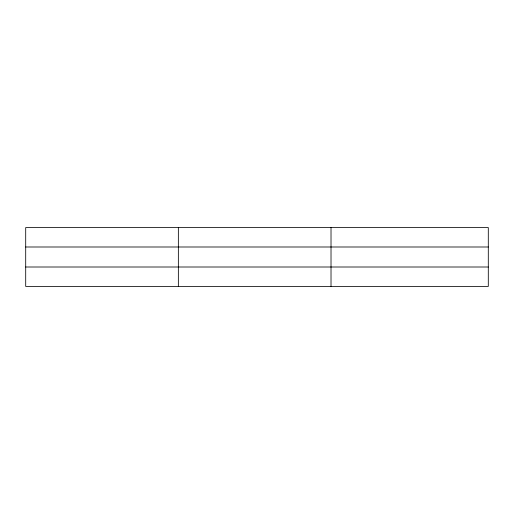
<?xml version="1.0" encoding="UTF-8"?>
<svg xmlns="http://www.w3.org/2000/svg" width="514" height="514" viewBox="0 0 514 514"><rect width="100%" height="100%" fill="white"/><g stroke="black" fill="none" stroke-linecap="round" stroke-linejoin="round"><path stroke-width="0.77" d="M178.358 286.42L178.358 227.58M331.016 286.42L331.016 227.58M488.3 267.004L488.3 286.42L25.7 286.42L25.7 227.58L488.3 227.58L488.3 267.004L25.7 267.004M25.7 246.996L488.3 246.996"/></g></svg>
